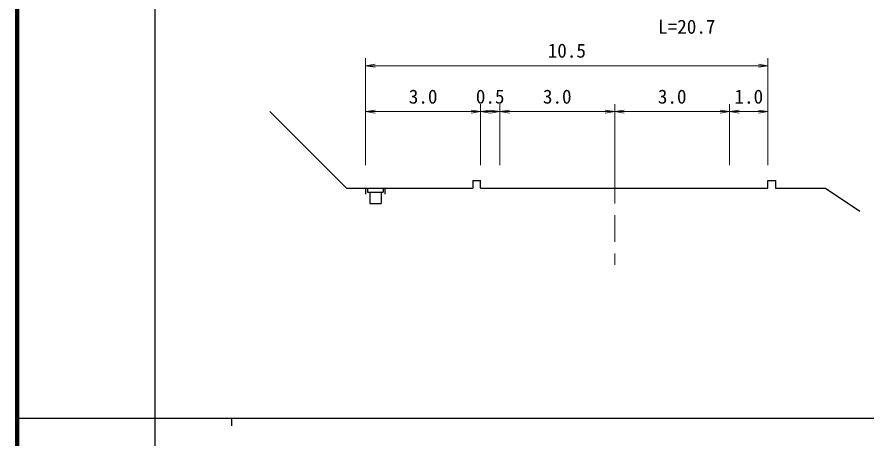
# Model space of a CAD drawing. Units: millimetres on the paper, enlarged 1000 times, with parts at other scales. Extents: x 40000 to 680000, y 20000 to 380000.
# Drawn here: x 40000 to 150924, y 202409 to 257355 of the extents above; entities that cross this region are included whole.
import ezdxf
from ezdxf.enums import TextEntityAlignment as Align

# ---------------------------------------------------------------- set-up
doc = ezdxf.new("R2010")
doc.units = ezdxf.units.MM
doc.header["$LTSCALE"] = 1000
doc.linetypes.add('CHAIN', pattern=[18.5, 12, -1.5, 3.5, -1.5])
for name, color, linetype, lineweight in [('M-BGD', 7, 'Continuous', 25), ('M-BMK', 2, 'CHAIN', 13), ('M-STR-HTXT', 7, 'Continuous', 13), ('M-TTL', 2, 'Continuous', 140), ('M-TTL-BAND', 7, 'Continuous', 25)]:
    doc.layers.add(name, color=color, linetype=linetype, lineweight=lineweight)
doc.styles.add('ＭＳ ゴシック', font='')
doc.styles.get('ＭＳ ゴシック').set_extended_font_data('MS Gothic')

msp = doc.modelspace()

# ---------------------------------------------------------------- linework, layer by layer
at = {"layer": 'M-BGD'}
for p, q in [((83000, 235000), (73000, 245000)), ((99500, 236000), (99500, 235000)), ((99500, 236000), (100500, 236000)), ((100500, 235000), (100500, 236000)), ((138000, 235000), (138000, 236000)), ((138000, 236000), (139000, 236000)), ((139000, 236000), (139000, 235000)), ((83000, 235000), (99500, 235000)), ((85500, 235000), (85500, 234248)), ((85750, 235000), (85750, 234500)), ((85750, 234500), (87800, 234500)), ((86025, 234500), (86025, 233000)), ((87525, 234500), (87525, 233000)), ((87800, 235000), (87800, 234500)), ((88000, 235000), (88000, 234248)), ((100500, 235000), (138000, 235000)), ((139000, 235000), (145500, 235000)), ((145500, 235000), (150000, 232000)), ((86025, 233000), (87525, 233000))]:
    msp.add_line(p, q, dxfattribs=at)
at = {"layer": 'M-BMK'}
msp.add_line((118000, 245000), (118000, 225000), dxfattribs=at)
at = {"layer": 'M-STR-HTXT'}
for p, q in [((85500, 238000), (85500, 252000)), ((138000, 238000), (138000, 252000)), ((85500, 251000), (86750, 251208)), ((85500, 251000), (86750, 250792)), ((85500, 251000), (138000, 251000)), ((138000, 251000), (136750, 251208)), ((138000, 251000), (136750, 250792)), ((85500, 245000), (86750, 245208)), ((100500, 245000), (99250, 245208)), ((100500, 238000), (100500, 246000)), ((100500, 245000), (101750, 245208)), ((103000, 245000), (101750, 245208)), ((103000, 238000), (103000, 246000)), ((103000, 245000), (104250, 245208)), ((118000, 245000), (116750, 245208)), ((118000, 238000), (118000, 246000)), ((118000, 245000), (119250, 245208)), ((133000, 245000), (131750, 245208)), ((133000, 238000), (133000, 246000)), ((133000, 245000), (134250, 245208)), ((138000, 245000), (136750, 245208)), ((85500, 245000), (86750, 244792)), ((85500, 245000), (100500, 245000)), ((100500, 245000), (99250, 244792)), ((100500, 245000), (101750, 244792)), ((100500, 245000), (103000, 245000)), ((103000, 245000), (101750, 244792)), ((103000, 245000), (104250, 244792)), ((103000, 245000), (118000, 245000)), ((118000, 245000), (116750, 244792)), ((118000, 245000), (119250, 244792)), ((118000, 245000), (133000, 245000)), ((133000, 245000), (131750, 244792)), ((133000, 245000), (134250, 244792)), ((133000, 245000), (138000, 245000)), ((138000, 245000), (136750, 244792))]:
    msp.add_line(p, q, dxfattribs=at)
at = {"layer": 'M-TTL'}
msp.add_line((40000, 380000), (40000, 20000), dxfattribs=at)
at = {"layer": 'M-TTL-BAND'}
for p, q in [((58000, 370000), (58000, 20000)), ((40000, 205000), (579000, 205000)), ((68000, 205000), (68000, 204000))]:
    msp.add_line(p, q, dxfattribs=at)

# ---------------------------------------------------------------- texts
at = {"layer": 'M-STR-HTXT', "style": 'ＭＳ ゴシック'}
for s, p in [('L=20.7', (127407, 254625)), ('10.5', (111750, 251500)), ('3.0', (93000, 245500)), ('0.5', (101750, 245500)), ('3.0', (110500, 245500)), ('3.0', (125500, 245500)), ('1.0', (135500, 245500))]:
    msp.add_text(s, height=1833, dxfattribs=at).set_placement(p, align=Align.BOTTOM_CENTER)

doc.saveas('drawing.dxf')
